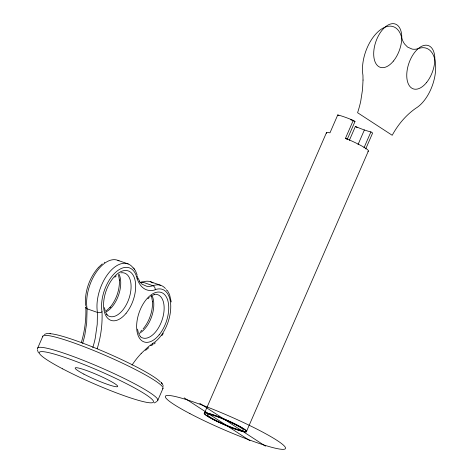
<?xml version="1.0" encoding="UTF-8"?>
<svg xmlns="http://www.w3.org/2000/svg" width="473" height="473" viewBox="0 0 473 473"><rect width="100%" height="100%" fill="white"/><g stroke="black" fill="none" stroke-linecap="round" stroke-linejoin="round"><path stroke-width="0.71" d="M81.297 342.665C84.738 331.283 86.281 319.334 85.826 307.45M97.184 348.767C100.879 336.829 102.546 324.265 102.014 311.772A29.474 16.123 -70.7 0 1 115.365 272.566A29.474 16.123 -70.7 0 1 137.123 278.952A3.281 2.158 -15.5 0 0 136.939 276.202M37.71 348.039L42.901 336.102M157.793 400.329L162.984 388.392M204.419 413.242L326.488 132.611M353.272 120.379L345.485 138.282L347.212 139.411L354.998 121.502L353.272 120.379A22.923 2.554 23.5 0 0 337.746 114.939L329.959 132.848A22.923 2.554 23.5 0 0 326.553 133.315M349.334 140.369L355.389 126.445A19.647 2.188 23.5 0 0 370.915 131.878L372.641 133.002L365.724 148.918M358.037 144.549L364.381 129.963M363.991 147.795L370.915 131.878M246.451 431.553L368.325 151.147M161.867 335.611L163.268 333.495M143.094 328.954C149.391 321.338 152.856 311.335 152.495 301.443L152.507 301.786L151.531 296.264M157.071 401.406L154.21 402.966M98.088 267.824C89.243 278.083 84.478 291.995 85.548 305.534M141.137 353.52L147.677 347.348A89.338 48.873 -70.7 0 1 152.69 343.504M98.313 267.564L102.263 263.875M114.838 277.237L116.234 275.948M147.895 298.788L149.297 297.499M140.552 331.461L141.947 330.172M145.554 350.363L148.782 347.661M153.701 344.149L155.375 342.848M106.064 311.015L110.25 307.16L110.032 307.409C116.328 299.787 119.793 289.783 119.433 279.898M150.721 296.394L152.158 295.489M44.302 334.446L47.069 333.489L50.445 333.554M104.285 262.456L104.693 262.225M153.146 295.04L154.541 294.567L154.038 294.691M117.878 260.351L128.224 263.975M150.39 281.701L160.737 285.325M92.809 347.56A59.758 32.69 -70.7 0 0 95.221 338.331L97.231 324.301L97.432 312.434L87.085 308.81A3.281 1.78 -5.7 0 1 86.092 306.735M337.746 114.939L338.899 115.69M355.389 126.445L357.121 127.568M199.748 403.315L265.471 446.151M184.228 397.882L249.945 440.718M161.701 383.053L161.293 382.562L163.025 385.211M161.766 383.142L162.174 383.633M139.233 281.34L142.083 284.232L146.642 286.242A34.884 19.086 -70.7 0 0 152.927 285.722A32.743 17.915 -70.7 0 1 165.455 288.542M133.522 267.895L135.568 270.952L137.229 275.221M134.302 268.912L134.61 269.32M140.256 336.356L138.725 333.802M107.194 314.811L105.668 312.251M38.455 352.917L37.326 349.63M167.389 290.463L169.417 294.247M139.559 281.057L138.151 278.349M169.594 294.691L171.238 301.922M138.317 332.696L137.525 329.137M118.469 274.718L119.45 280.235M105.254 311.145L104.462 307.586M163.203 385.856L163.262 386.264M350.688 119.734A19.647 2.188 23.5 0 1 354.998 121.502M345.485 138.282A22.923 2.554 23.5 0 1 367.899 151.289M42.818 336.841A65.493 7.302 23.5 0 1 105.118 355.306A65.493 7.302 23.5 0 1 162.688 388.776M37.627 348.778A65.493 7.302 23.5 0 1 99.927 367.243A65.493 7.302 23.5 0 1 157.503 400.714M50.026 333.719A62.217 6.935 23.5 0 1 108.341 353.562A62.217 6.935 23.5 0 1 160.436 382.078M153.063 283.055A32.743 17.915 -70.7 0 0 142.574 282.091A34.884 19.086 -70.7 0 1 140.038 282.683M140.369 282.612A3.276 2.513 70.8 0 1 142.574 282.091L152.927 285.716A3.276 2.513 70.7 0 1 155.197 289.689A29.474 16.123 -70.7 0 1 170.712 308.491A29.474 16.123 -70.7 0 1 152.761 343.451A3.276 2.241 57.1 0 1 150.68 345.521M166.354 289.695A32.743 17.915 -70.7 0 1 166.91 290.546M119.048 260.907A32.743 17.915 -70.7 0 0 95.989 272.619A32.743 17.915 -70.7 0 0 87.085 308.81L86.683 323.029L84.874 334.707A59.758 32.69 -70.7 0 1 82.639 343.363M97.432 312.434A32.743 17.915 -70.7 0 1 108.891 272.773A32.743 17.915 -70.7 0 1 133.386 268.28M102.026 311.778A3.281 1.803 -5.6 0 1 97.426 312.44M132.026 365.103A63.305 34.63 -70.7 0 1 141.149 353.562M155.15 289.848A39.584 21.657 -70.7 0 1 137.294 278.999M120.846 272.838A22.923 12.54 -70.7 0 1 128.94 298.688A22.923 12.54 -70.7 0 1 106.52 314.427M154.86 294.277A22.923 12.54 -70.7 0 1 162.003 320.233A22.923 12.54 -70.7 0 1 140.274 336.628M118.942 273.991A22.923 12.54 -70.7 0 1 118.593 295.063A22.923 12.54 -70.7 0 1 105.84 312.032M152.004 295.536A22.923 12.54 -70.7 0 1 151.656 316.614A22.923 12.54 -70.7 0 1 138.902 333.577M363.028 80.055L362.543 89.515L360.733 101.192A59.758 32.69 -70.7 0 1 357.582 112.71L392.206 135.278A58.179 31.827 -70.7 0 1 397.178 127.202C402.227 119.888 408.483 113.372 415.779 108.276A32.743 17.915 -70.7 0 0 435.639 69.442A32.743 17.915 -70.7 0 0 418.439 48.577A34.884 19.086 -70.7 0 1 412.154 49.097L407.596 47.093L404.746 44.202A38.059 20.824 -70.7 0 1 401.955 38.845A32.743 17.915 -70.7 0 0 377.821 31.951A32.743 17.915 -70.7 0 0 362.945 75.296L363.028 80.055M213.01 419.32A22.923 2.554 23.5 0 0 246.356 431.66A22.923 2.554 23.5 0 0 216.941 416.21A22.923 2.554 23.5 0 0 213.01 419.32M62.69 368.875A62.217 6.935 23.5 0 0 153.217 402.369A62.217 6.935 23.5 0 0 73.368 360.438A62.217 6.935 23.5 0 0 62.69 368.875M83.857 374.113A23.183 2.584 23.5 0 0 117.588 386.601A23.183 2.584 23.5 0 0 87.83 370.974A23.183 2.584 23.5 0 0 83.857 374.113M126.108 313.262A26.198 14.332 -70.7 0 0 129.105 271.266A26.198 14.332 -70.7 0 0 103.658 302.418A26.198 14.332 -70.7 0 0 126.108 313.262M159.17 334.813A26.198 14.332 -70.7 0 0 162.162 292.817A26.198 14.332 -70.7 0 0 136.721 323.964A26.198 14.332 -70.7 0 0 159.17 334.813M212.868 419.285A23.183 2.584 23.5 0 0 246.599 431.766A23.183 2.584 23.5 0 0 216.841 416.139A23.183 2.584 23.5 0 0 212.868 419.285M426.475 82.627A22.923 12.54 -70.7 0 0 429.094 45.881A22.923 12.54 -70.7 0 0 406.827 73.138A22.923 12.54 -70.7 0 0 426.475 82.627M393.412 61.076A22.923 12.54 -70.7 0 0 396.031 24.33A22.923 12.54 -70.7 0 0 373.771 51.587A22.923 12.54 -70.7 0 0 393.412 61.076M189.927 413.603A65.493 7.302 23.5 0 0 285.213 448.865A65.493 7.302 23.5 0 0 201.161 404.722A65.493 7.302 23.5 0 0 189.927 413.603M214.783 419.758A19.647 2.188 23.5 0 0 243.37 430.335A19.647 2.188 23.5 0 0 218.154 417.097A19.647 2.188 23.5 0 0 214.783 419.758"/></g></svg>
